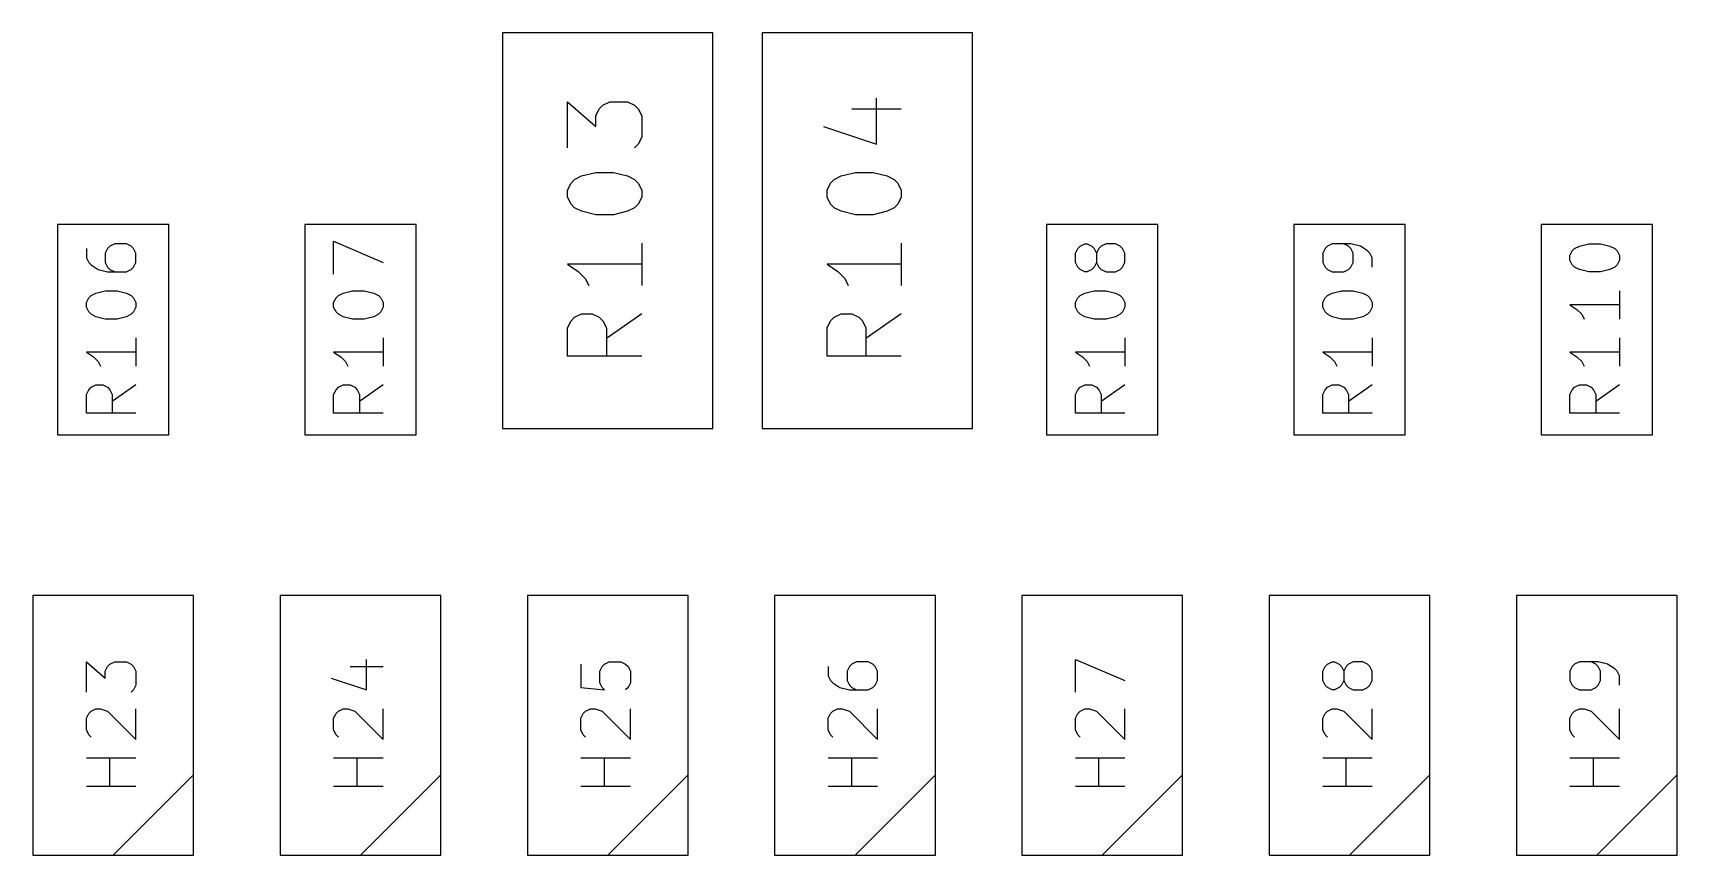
# Model space of a CAD drawing. Extents: x -4 to 236, y -200 to -70.
# Drawn here: x 148.45 to 161.75, y -172.65 to -166 of the extents above; entities that cross this region are included whole.
import ezdxf

# ---------------------------------------------------------------- set-up
doc = ezdxf.new("R2010")
doc.units = 0
doc.layers.add('BLACK', color=7, linetype='CONTINUOUS')

msp = doc.modelspace()

# ---------------------------------------------------------------- linework, layer by layer
at = {"layer": 'BLACK', "linetype": 'CONTINUOUS'}
for p, q in [((153.95, -166), (152.25, -166)), ((152.25, -166), (152.25, -169.2)), ((153.95, -169.2), (153.95, -166)), ((156.05, -166), (154.35, -166)), ((154.35, -166), (154.35, -169.2)), ((156.05, -169.2), (156.05, -166)), ((152.774451, -166.92857), (152.774451, -166.557142)), ((152.774451, -166.557142), (153.003022, -166.757142)), ((153.003022, -166.671427), (153.031594, -166.614285)), ((153.031594, -166.614285), (153.060165, -166.585713)), ((153.060165, -166.585713), (153.117308, -166.557142)), ((153.117308, -166.557142), (153.260165, -166.557142)), ((153.260165, -166.557142), (153.317308, -166.585713)), ((153.317308, -166.585713), (153.34588, -166.614285)), ((153.34588, -166.614285), (153.374451, -166.671427)), ((155.074451, -166.614285), (155.474451, -166.614285)), ((155.274451, -166.899999), (155.274451, -166.52857)), ((153.003022, -166.757142), (153.003022, -166.671427)), ((153.374451, -166.671427), (153.374451, -166.842856)), ((154.84588, -166.757142), (155.274451, -166.899999)), ((153.34588, -166.899999), (153.317308, -166.92857)), ((153.374451, -166.842856), (153.34588, -166.899999)), ((152.831594, -167.185714), (152.888737, -167.157142)), ((152.888737, -167.157142), (153.003022, -167.128571)), ((153.003022, -167.128571), (153.14588, -167.128571)), ((153.14588, -167.128571), (153.260165, -167.157142)), ((153.260165, -167.157142), (153.317308, -167.185714)), ((154.931594, -167.185714), (154.988737, -167.157142)), ((154.988737, -167.157142), (155.103022, -167.128571)), ((155.103022, -167.128571), (155.24588, -167.128571)), ((155.24588, -167.128571), (155.360165, -167.157142)), ((155.360165, -167.157142), (155.417308, -167.185714)), ((152.774451, -167.271428), (152.803022, -167.214285)), ((152.774451, -167.328571), (152.774451, -167.271428)), ((152.803022, -167.214285), (152.831594, -167.185714)), ((153.317308, -167.185714), (153.34588, -167.214285)), ((153.34588, -167.214285), (153.374451, -167.271428)), ((153.374451, -167.271428), (153.374451, -167.328571)), ((154.874451, -167.271428), (154.903022, -167.214285)), ((154.874451, -167.328571), (154.874451, -167.271428)), ((154.903022, -167.214285), (154.931594, -167.185714)), ((155.417308, -167.185714), (155.44588, -167.214285)), ((155.44588, -167.214285), (155.474451, -167.271428)), ((155.474451, -167.271428), (155.474451, -167.328571)), ((152.803022, -167.385714), (152.774451, -167.328571)), ((152.831594, -167.414285), (152.803022, -167.385714)), ((152.888737, -167.442856), (152.831594, -167.414285)), ((153.003022, -167.471428), (152.888737, -167.442856)), ((153.260165, -167.442856), (153.14588, -167.471428)), ((153.317308, -167.414285), (153.260165, -167.442856)), ((153.34588, -167.385714), (153.317308, -167.414285)), ((153.374451, -167.328571), (153.34588, -167.385714)), ((154.903022, -167.385714), (154.874451, -167.328571)), ((154.931594, -167.414285), (154.903022, -167.385714)), ((154.988737, -167.442856), (154.931594, -167.414285)), ((155.103022, -167.471428), (154.988737, -167.442856)), ((155.360165, -167.442856), (155.24588, -167.471428)), ((155.417308, -167.414285), (155.360165, -167.442856)), ((155.44588, -167.385714), (155.417308, -167.414285)), ((155.474451, -167.328571), (155.44588, -167.385714)), ((149.55, -167.55), (148.65, -167.55)), ((148.65, -167.55), (148.65, -169.25)), ((149.55, -169.25), (149.55, -167.55)), ((151.55, -167.55), (150.65, -167.55)), ((150.65, -167.55), (150.65, -169.25)), ((151.55, -169.25), (151.55, -167.55)), ((153.14588, -167.471428), (153.003022, -167.471428)), ((155.24588, -167.471428), (155.103022, -167.471428)), ((157.55, -167.55), (156.65, -167.55)), ((156.65, -167.55), (156.65, -169.25)), ((157.55, -169.25), (157.55, -167.55)), ((159.55, -167.55), (158.65, -167.55)), ((158.65, -167.55), (158.65, -169.25)), ((159.55, -169.25), (159.55, -167.55)), ((161.55, -167.55), (160.65, -167.55)), ((160.65, -167.55), (160.65, -169.25)), ((161.55, -169.25), (161.55, -167.55)), ((149.111539, -167.704762), (149.073443, -167.723809)), ((149.206777, -167.704762), (149.111539, -167.704762)), ((149.244872, -167.723809), (149.206777, -167.704762)), ((150.882967, -167.952381), (150.882967, -167.685714)), ((150.882967, -167.685714), (151.282967, -167.857143)), ((153.374451, -167.7), (153.374451, -168.042857)), ((155.474451, -167.7), (155.474451, -168.042857)), ((156.921062, -167.723809), (156.959158, -167.704762)), ((156.959158, -167.704762), (156.978205, -167.704762)), ((156.978205, -167.704762), (157.0163, -167.723809)), ((157.130586, -167.704762), (157.092491, -167.723809)), ((157.206777, -167.704762), (157.130586, -167.704762)), ((157.244872, -167.723809), (157.206777, -167.704762)), ((158.959158, -167.704762), (158.921062, -167.723809)), ((159.111539, -167.704762), (158.959158, -167.704762)), ((159.092491, -167.723809), (159.054396, -167.704762)), ((159.187729, -167.723809), (159.111539, -167.704762)), ((160.959158, -167.723809), (161.035348, -167.704762)), ((161.035348, -167.704762), (161.130586, -167.704762)), ((161.130586, -167.704762), (161.206777, -167.723809)), ((148.882967, -167.742857), (148.882967, -167.819047)), ((148.882967, -167.819047), (148.902015, -167.857143)), ((149.054396, -167.742857), (149.035348, -167.780952)), ((149.035348, -167.780952), (149.035348, -167.857143)), ((149.073443, -167.723809), (149.054396, -167.742857)), ((149.26392, -167.742857), (149.244872, -167.723809)), ((149.282967, -167.780952), (149.26392, -167.742857)), ((149.282967, -167.857143), (149.282967, -167.780952)), ((156.882967, -167.780952), (156.902015, -167.742857)), ((156.882967, -167.857143), (156.882967, -167.780952)), ((156.902015, -167.742857), (156.921062, -167.723809)), ((157.0163, -167.723809), (157.035348, -167.742857)), ((157.035348, -167.742857), (157.054396, -167.780952)), ((157.073443, -167.742857), (157.054396, -167.780952)), ((157.054396, -167.780952), (157.054396, -167.857143)), ((157.092491, -167.723809), (157.073443, -167.742857)), ((157.26392, -167.742857), (157.244872, -167.723809)), ((157.282967, -167.780952), (157.26392, -167.742857)), ((157.282967, -167.857143), (157.282967, -167.780952)), ((158.902015, -167.742857), (158.882967, -167.780952)), ((158.882967, -167.780952), (158.882967, -167.857143)), ((158.921062, -167.723809), (158.902015, -167.742857)), ((159.111539, -167.742857), (159.092491, -167.723809)), ((159.130586, -167.780952), (159.111539, -167.742857)), ((159.130586, -167.857143), (159.130586, -167.780952)), ((159.244872, -167.761904), (159.187729, -167.723809)), ((159.26392, -167.780952), (159.244872, -167.761904)), ((159.282967, -167.819047), (159.26392, -167.780952)), ((159.282967, -167.895238), (159.282967, -167.819047)), ((160.882967, -167.8), (160.902015, -167.761904)), ((160.882967, -167.838095), (160.882967, -167.8)), ((160.902015, -167.87619), (160.882967, -167.838095)), ((160.902015, -167.761904), (160.921062, -167.742857)), ((160.921062, -167.742857), (160.959158, -167.723809)), ((161.206777, -167.723809), (161.244872, -167.742857)), ((161.244872, -167.742857), (161.26392, -167.761904)), ((161.26392, -167.761904), (161.282967, -167.8)), ((161.282967, -167.838095), (161.26392, -167.87619)), ((161.282967, -167.8), (161.282967, -167.838095)), ((148.902015, -167.857143), (148.921062, -167.87619)), ((148.921062, -167.87619), (148.978205, -167.914285)), ((148.978205, -167.914285), (149.054396, -167.933333)), ((149.035348, -167.857143), (149.054396, -167.895238)), ((149.054396, -167.895238), (149.073443, -167.914285)), ((149.054396, -167.933333), (149.206777, -167.933333)), ((149.073443, -167.914285), (149.111539, -167.933333)), ((149.206777, -167.933333), (149.244872, -167.914285)), ((149.244872, -167.914285), (149.26392, -167.895238)), ((149.26392, -167.895238), (149.282967, -167.857143)), ((153.374451, -167.871428), (152.774451, -167.871428)), ((152.774451, -167.871428), (152.860165, -167.928571)), ((152.860165, -167.928571), (152.917308, -167.985714)), ((155.474451, -167.871428), (154.874451, -167.871428)), ((154.874451, -167.871428), (154.960165, -167.928571)), ((154.960165, -167.928571), (155.017308, -167.985714)), ((156.902015, -167.895238), (156.882967, -167.857143)), ((156.921062, -167.914285), (156.902015, -167.895238)), ((156.959158, -167.933333), (156.921062, -167.914285)), ((156.978205, -167.933333), (156.959158, -167.933333)), ((157.0163, -167.914285), (156.978205, -167.933333)), ((157.035348, -167.895238), (157.0163, -167.914285)), ((157.054396, -167.857143), (157.035348, -167.895238)), ((157.054396, -167.857143), (157.073443, -167.895238)), ((157.073443, -167.895238), (157.092491, -167.914285)), ((157.092491, -167.914285), (157.130586, -167.933333)), ((157.130586, -167.933333), (157.206777, -167.933333)), ((157.206777, -167.933333), (157.244872, -167.914285)), ((157.244872, -167.914285), (157.26392, -167.895238)), ((157.26392, -167.895238), (157.282967, -167.857143)), ((158.882967, -167.857143), (158.902015, -167.895238)), ((158.902015, -167.895238), (158.921062, -167.914285)), ((158.921062, -167.914285), (158.959158, -167.933333)), ((158.959158, -167.933333), (159.054396, -167.933333)), ((159.054396, -167.933333), (159.092491, -167.914285)), ((159.092491, -167.914285), (159.111539, -167.895238)), ((159.111539, -167.895238), (159.130586, -167.857143)), ((160.921062, -167.895238), (160.902015, -167.87619)), ((160.959158, -167.914285), (160.921062, -167.895238)), ((161.035348, -167.933333), (160.959158, -167.914285)), ((161.130586, -167.933333), (161.035348, -167.933333)), ((161.206777, -167.914285), (161.130586, -167.933333)), ((161.244872, -167.895238), (161.206777, -167.914285)), ((161.26392, -167.87619), (161.244872, -167.895238)), ((148.921062, -168.123809), (148.959158, -168.104761)), ((148.959158, -168.104761), (149.035348, -168.085714)), ((149.035348, -168.085714), (149.130586, -168.085714)), ((149.130586, -168.085714), (149.206777, -168.104761)), ((149.206777, -168.104761), (149.244872, -168.123809)), ((150.921062, -168.123809), (150.959158, -168.104761)), ((150.959158, -168.104761), (151.035348, -168.085714)), ((151.035348, -168.085714), (151.130586, -168.085714)), ((151.130586, -168.085714), (151.206777, -168.104761)), ((151.206777, -168.104761), (151.244872, -168.123809)), ((152.917308, -167.985714), (152.94588, -168.042857)), ((155.017308, -167.985714), (155.04588, -168.042857)), ((156.921062, -168.123809), (156.959158, -168.104761)), ((156.959158, -168.104761), (157.035348, -168.085714)), ((157.035348, -168.085714), (157.130586, -168.085714)), ((157.130586, -168.085714), (157.206777, -168.104761)), ((157.206777, -168.104761), (157.244872, -168.123809)), ((158.921062, -168.123809), (158.959158, -168.104761)), ((158.959158, -168.104761), (159.035348, -168.085714)), ((159.035348, -168.085714), (159.130586, -168.085714)), ((159.130586, -168.085714), (159.206777, -168.104761)), ((159.206777, -168.104761), (159.244872, -168.123809)), ((161.282967, -168.085714), (161.282967, -168.314285)), ((148.882967, -168.180952), (148.902015, -168.142856)), ((148.882967, -168.219047), (148.882967, -168.180952)), ((148.902015, -168.257142), (148.882967, -168.219047)), ((148.902015, -168.142856), (148.921062, -168.123809)), ((149.244872, -168.123809), (149.26392, -168.142856)), ((149.26392, -168.142856), (149.282967, -168.180952)), ((149.282967, -168.219047), (149.26392, -168.257142)), ((149.282967, -168.180952), (149.282967, -168.219047)), ((150.882967, -168.180952), (150.902015, -168.142856)), ((150.882967, -168.219047), (150.882967, -168.180952)), ((150.902015, -168.257142), (150.882967, -168.219047)), ((150.902015, -168.142856), (150.921062, -168.123809)), ((151.244872, -168.123809), (151.26392, -168.142856)), ((151.26392, -168.142856), (151.282967, -168.180952)), ((151.282967, -168.219047), (151.26392, -168.257142)), ((151.282967, -168.180952), (151.282967, -168.219047)), ((156.882967, -168.180952), (156.902015, -168.142856)), ((156.882967, -168.219047), (156.882967, -168.180952)), ((156.902015, -168.257142), (156.882967, -168.219047)), ((156.902015, -168.142856), (156.921062, -168.123809)), ((157.244872, -168.123809), (157.26392, -168.142856)), ((157.26392, -168.142856), (157.282967, -168.180952)), ((157.282967, -168.219047), (157.26392, -168.257142)), ((157.282967, -168.180952), (157.282967, -168.219047)), ((158.882967, -168.180952), (158.902015, -168.142856)), ((158.882967, -168.219047), (158.882967, -168.180952)), ((158.902015, -168.257142), (158.882967, -168.219047)), ((158.902015, -168.142856), (158.921062, -168.123809)), ((159.244872, -168.123809), (159.26392, -168.142856)), ((159.26392, -168.142856), (159.282967, -168.180952)), ((159.282967, -168.219047), (159.26392, -168.257142)), ((159.282967, -168.180952), (159.282967, -168.219047)), ((161.282967, -168.199999), (160.882967, -168.199999)), ((160.882967, -168.199999), (160.94011, -168.238095)), ((160.94011, -168.238095), (160.978205, -168.27619)), ((148.921062, -168.27619), (148.902015, -168.257142)), ((148.959158, -168.295237), (148.921062, -168.27619)), ((149.035348, -168.314285), (148.959158, -168.295237)), ((149.130586, -168.314285), (149.035348, -168.314285)), ((149.206777, -168.295237), (149.130586, -168.314285)), ((149.244872, -168.27619), (149.206777, -168.295237)), ((149.26392, -168.257142), (149.244872, -168.27619)), ((150.921062, -168.27619), (150.902015, -168.257142)), ((150.959158, -168.295237), (150.921062, -168.27619)), ((151.035348, -168.314285), (150.959158, -168.295237)), ((151.130586, -168.314285), (151.035348, -168.314285)), ((151.206777, -168.295237), (151.130586, -168.314285)), ((151.244872, -168.27619), (151.206777, -168.295237)), ((151.26392, -168.257142), (151.244872, -168.27619)), ((152.774451, -168.385714), (152.803022, -168.328571)), ((152.803022, -168.328571), (152.831594, -168.3)), ((152.831594, -168.3), (152.888737, -168.271428)), ((152.888737, -168.271428), (152.974451, -168.271428)), ((152.974451, -168.271428), (153.031594, -168.3)), ((153.031594, -168.3), (153.060165, -168.328571)), ((153.060165, -168.328571), (153.088737, -168.385714)), ((153.374451, -168.271428), (153.088737, -168.471428)), ((154.874451, -168.385714), (154.903022, -168.328571)), ((154.903022, -168.328571), (154.931594, -168.3)), ((154.931594, -168.3), (154.988737, -168.271428)), ((154.988737, -168.271428), (155.074451, -168.271428)), ((155.074451, -168.271428), (155.131594, -168.3)), ((155.131594, -168.3), (155.160165, -168.328571)), ((155.160165, -168.328571), (155.188737, -168.385714)), ((155.474451, -168.271428), (155.188737, -168.471428)), ((156.921062, -168.27619), (156.902015, -168.257142)), ((156.959158, -168.295237), (156.921062, -168.27619)), ((157.035348, -168.314285), (156.959158, -168.295237)), ((157.130586, -168.314285), (157.035348, -168.314285)), ((157.206777, -168.295237), (157.130586, -168.314285)), ((157.244872, -168.27619), (157.206777, -168.295237)), ((157.26392, -168.257142), (157.244872, -168.27619)), ((158.921062, -168.27619), (158.902015, -168.257142)), ((158.959158, -168.295237), (158.921062, -168.27619)), ((159.035348, -168.314285), (158.959158, -168.295237)), ((159.130586, -168.314285), (159.035348, -168.314285)), ((159.206777, -168.295237), (159.130586, -168.314285)), ((159.244872, -168.27619), (159.206777, -168.295237)), ((159.26392, -168.257142), (159.244872, -168.27619)), ((160.978205, -168.27619), (160.997253, -168.314285)), ((149.282967, -168.466666), (149.282967, -168.695237)), ((151.282967, -168.466666), (151.282967, -168.695237)), ((152.774451, -168.614285), (152.774451, -168.385714)), ((153.088737, -168.385714), (153.088737, -168.614285)), ((154.874451, -168.614285), (154.874451, -168.385714)), ((155.188737, -168.385714), (155.188737, -168.614285)), ((157.282967, -168.466666), (157.282967, -168.695237)), ((159.282967, -168.466666), (159.282967, -168.695237)), ((161.282967, -168.466666), (161.282967, -168.695237)), ((149.282967, -168.580951), (148.882967, -168.580951)), ((148.882967, -168.580951), (148.94011, -168.619047)), ((148.94011, -168.619047), (148.978205, -168.657142)), ((151.282967, -168.580951), (150.882967, -168.580951)), ((150.882967, -168.580951), (150.94011, -168.619047)), ((150.94011, -168.619047), (150.978205, -168.657142)), ((153.374451, -168.614285), (152.774451, -168.614285)), ((155.474451, -168.614285), (154.874451, -168.614285)), ((157.282967, -168.580951), (156.882967, -168.580951)), ((156.882967, -168.580951), (156.94011, -168.619047)), ((156.94011, -168.619047), (156.978205, -168.657142)), ((159.282967, -168.580951), (158.882967, -168.580951)), ((158.882967, -168.580951), (158.94011, -168.619047)), ((158.94011, -168.619047), (158.978205, -168.657142)), ((161.282967, -168.580951), (160.882967, -168.580951)), ((160.882967, -168.580951), (160.94011, -168.619047)), ((160.94011, -168.619047), (160.978205, -168.657142)), ((148.978205, -168.657142), (148.997253, -168.695237)), ((150.978205, -168.657142), (150.997253, -168.695237)), ((156.978205, -168.657142), (156.997253, -168.695237)), ((158.978205, -168.657142), (158.997253, -168.695237)), ((160.978205, -168.657142), (160.997253, -168.695237)), ((148.882967, -168.923808), (148.902015, -168.885713)), ((148.902015, -168.885713), (148.921062, -168.866666)), ((148.921062, -168.866666), (148.959158, -168.847618)), ((148.959158, -168.847618), (149.0163, -168.847618)), ((149.0163, -168.847618), (149.054396, -168.866666)), ((149.054396, -168.866666), (149.073443, -168.885713)), ((149.073443, -168.885713), (149.092491, -168.923808)), ((149.282967, -168.847618), (149.092491, -168.980951)), ((150.882967, -168.923808), (150.902015, -168.885713)), ((150.902015, -168.885713), (150.921062, -168.866666)), ((150.921062, -168.866666), (150.959158, -168.847618)), ((150.959158, -168.847618), (151.0163, -168.847618)), ((151.0163, -168.847618), (151.054396, -168.866666)), ((151.054396, -168.866666), (151.073443, -168.885713)), ((151.073443, -168.885713), (151.092491, -168.923808)), ((151.282967, -168.847618), (151.092491, -168.980951)), ((156.882967, -168.923808), (156.902015, -168.885713)), ((156.902015, -168.885713), (156.921062, -168.866666)), ((156.921062, -168.866666), (156.959158, -168.847618)), ((156.959158, -168.847618), (157.0163, -168.847618)), ((157.0163, -168.847618), (157.054396, -168.866666)), ((157.054396, -168.866666), (157.073443, -168.885713)), ((157.073443, -168.885713), (157.092491, -168.923808)), ((157.282967, -168.847618), (157.092491, -168.980951)), ((158.882967, -168.923808), (158.902015, -168.885713)), ((158.902015, -168.885713), (158.921062, -168.866666)), ((158.921062, -168.866666), (158.959158, -168.847618)), ((158.959158, -168.847618), (159.0163, -168.847618)), ((159.0163, -168.847618), (159.054396, -168.866666)), ((159.054396, -168.866666), (159.073443, -168.885713)), ((159.073443, -168.885713), (159.092491, -168.923808)), ((159.282967, -168.847618), (159.092491, -168.980951)), ((160.882967, -168.923808), (160.902015, -168.885713)), ((160.902015, -168.885713), (160.921062, -168.866666)), ((160.921062, -168.866666), (160.959158, -168.847618)), ((160.959158, -168.847618), (161.0163, -168.847618)), ((161.0163, -168.847618), (161.054396, -168.866666)), ((161.054396, -168.866666), (161.073443, -168.885713)), ((161.073443, -168.885713), (161.092491, -168.923808)), ((161.282967, -168.847618), (161.092491, -168.980951)), ((148.882967, -169.076189), (148.882967, -168.923808)), ((149.092491, -168.923808), (149.092491, -169.076189)), ((150.882967, -169.076189), (150.882967, -168.923808)), ((151.092491, -168.923808), (151.092491, -169.076189)), ((156.882967, -169.076189), (156.882967, -168.923808)), ((157.092491, -168.923808), (157.092491, -169.076189)), ((158.882967, -169.076189), (158.882967, -168.923808)), ((159.092491, -168.923808), (159.092491, -169.076189)), ((160.882967, -169.076189), (160.882967, -168.923808)), ((161.092491, -168.923808), (161.092491, -169.076189)), ((149.282967, -169.076189), (148.882967, -169.076189)), ((151.282967, -169.076189), (150.882967, -169.076189)), ((157.282967, -169.076189), (156.882967, -169.076189)), ((159.282967, -169.076189), (158.882967, -169.076189)), ((161.282967, -169.076189), (160.882967, -169.076189)), ((148.65, -169.25), (149.55, -169.25)), ((150.65, -169.25), (151.55, -169.25)), ((152.25, -169.2), (153.95, -169.2)), ((154.35, -169.2), (156.05, -169.2)), ((156.65, -169.25), (157.55, -169.25)), ((158.65, -169.25), (159.55, -169.25)), ((160.65, -169.25), (161.55, -169.25)), ((149.75, -170.55), (148.45, -170.55)), ((148.45, -170.55), (148.45, -172.65)), ((149.75, -172.65), (149.75, -170.55)), ((151.75, -170.55), (150.45, -170.55)), ((150.45, -170.55), (150.45, -172.65)), ((151.75, -172.65), (151.75, -170.55)), ((153.75, -170.55), (152.45, -170.55)), ((152.45, -170.55), (152.45, -172.65)), ((153.75, -172.65), (153.75, -170.55)), ((155.75, -170.55), (154.45, -170.55)), ((154.45, -170.55), (154.45, -172.65)), ((155.75, -172.65), (155.75, -170.55)), ((157.75, -170.55), (156.45, -170.55)), ((156.45, -170.55), (156.45, -172.65)), ((157.75, -172.65), (157.75, -170.55)), ((159.75, -170.55), (158.45, -170.55)), ((158.45, -170.55), (158.45, -172.65)), ((159.75, -172.65), (159.75, -170.55)), ((161.75, -170.55), (160.45, -170.55)), ((160.45, -170.55), (160.45, -172.65)), ((161.75, -172.65), (161.75, -170.55)), ((148.882967, -171.333333), (148.882967, -171.085714)), ((148.882967, -171.085714), (149.035348, -171.219047)), ((149.035348, -171.161904), (149.054396, -171.123809)), ((149.035348, -171.219047), (149.035348, -171.161904)), ((149.054396, -171.123809), (149.073443, -171.104761)), ((149.073443, -171.104761), (149.111539, -171.085714)), ((149.111539, -171.085714), (149.206777, -171.085714)), ((149.206777, -171.085714), (149.244872, -171.104761)), ((149.244872, -171.104761), (149.26392, -171.123809)), ((149.26392, -171.123809), (149.282967, -171.161904)), ((149.282967, -171.161904), (149.282967, -171.27619)), ((151.0163, -171.123809), (151.282967, -171.123809)), ((151.149634, -171.314285), (151.149634, -171.066666)), ((152.882967, -171.104761), (152.882967, -171.295237)), ((153.035348, -171.161904), (153.054396, -171.123809)), ((153.035348, -171.257142), (153.035348, -171.161904)), ((153.054396, -171.123809), (153.073443, -171.104761)), ((153.073443, -171.104761), (153.111539, -171.085714)), ((153.111539, -171.085714), (153.206777, -171.085714)), ((153.206777, -171.085714), (153.244872, -171.104761)), ((153.244872, -171.104761), (153.26392, -171.123809)), ((153.26392, -171.123809), (153.282967, -171.161904)), ((153.282967, -171.161904), (153.282967, -171.257142)), ((154.882967, -171.123809), (154.882967, -171.199999)), ((155.054396, -171.123809), (155.035348, -171.161904)), ((155.035348, -171.161904), (155.035348, -171.238095)), ((155.073443, -171.104761), (155.054396, -171.123809)), ((155.111539, -171.085714), (155.073443, -171.104761)), ((155.206777, -171.085714), (155.111539, -171.085714)), ((155.244872, -171.104761), (155.206777, -171.085714)), ((155.26392, -171.123809), (155.244872, -171.104761)), ((155.282967, -171.161904), (155.26392, -171.123809)), ((155.282967, -171.238095), (155.282967, -171.161904)), ((156.882967, -171.333333), (156.882967, -171.066666)), ((156.882967, -171.066666), (157.282967, -171.238095)), ((158.882967, -171.161904), (158.902015, -171.123809)), ((158.882967, -171.238095), (158.882967, -171.161904)), ((158.902015, -171.123809), (158.921062, -171.104761)), ((158.921062, -171.104761), (158.959158, -171.085714)), ((158.959158, -171.085714), (158.978205, -171.085714)), ((158.978205, -171.085714), (159.0163, -171.104761)), ((159.0163, -171.104761), (159.035348, -171.123809)), ((159.035348, -171.123809), (159.054396, -171.161904)), ((159.073443, -171.123809), (159.054396, -171.161904)), ((159.054396, -171.161904), (159.054396, -171.238095)), ((159.092491, -171.104761), (159.073443, -171.123809)), ((159.130586, -171.085714), (159.092491, -171.104761)), ((159.206777, -171.085714), (159.130586, -171.085714)), ((159.244872, -171.104761), (159.206777, -171.085714)), ((159.26392, -171.123809), (159.244872, -171.104761)), ((159.282967, -171.161904), (159.26392, -171.123809)), ((159.282967, -171.238095), (159.282967, -171.161904)), ((160.902015, -171.123809), (160.882967, -171.161904)), ((160.882967, -171.161904), (160.882967, -171.238095)), ((160.921062, -171.104761), (160.902015, -171.123809)), ((160.959158, -171.085714), (160.921062, -171.104761)), ((161.111539, -171.085714), (160.959158, -171.085714)), ((161.092491, -171.104761), (161.054396, -171.085714)), ((161.111539, -171.123809), (161.092491, -171.104761)), ((161.187729, -171.104761), (161.111539, -171.085714)), ((161.130586, -171.161904), (161.111539, -171.123809)), ((161.130586, -171.238095), (161.130586, -171.161904)), ((161.244872, -171.142856), (161.187729, -171.104761)), ((161.26392, -171.161904), (161.244872, -171.142856)), ((161.282967, -171.199999), (161.26392, -171.161904)), ((149.282967, -171.27619), (149.26392, -171.314285)), ((150.86392, -171.219047), (151.149634, -171.314285)), ((152.882967, -171.295237), (153.073443, -171.314285)), ((153.054396, -171.295237), (153.035348, -171.257142)), ((153.073443, -171.314285), (153.054396, -171.295237)), ((153.26392, -171.295237), (153.244872, -171.314285)), ((153.282967, -171.257142), (153.26392, -171.295237)), ((154.882967, -171.199999), (154.902015, -171.238095)), ((154.902015, -171.238095), (154.921062, -171.257142)), ((154.921062, -171.257142), (154.978205, -171.295237)), ((154.978205, -171.295237), (155.054396, -171.314285)), ((155.035348, -171.238095), (155.054396, -171.27619)), ((155.054396, -171.27619), (155.073443, -171.295237)), ((155.073443, -171.295237), (155.111539, -171.314285)), ((155.206777, -171.314285), (155.244872, -171.295237)), ((155.244872, -171.295237), (155.26392, -171.27619)), ((155.26392, -171.27619), (155.282967, -171.238095)), ((158.902015, -171.27619), (158.882967, -171.238095)), ((158.921062, -171.295237), (158.902015, -171.27619)), ((158.959158, -171.314285), (158.921062, -171.295237)), ((159.0163, -171.295237), (158.978205, -171.314285)), ((159.035348, -171.27619), (159.0163, -171.295237)), ((159.054396, -171.238095), (159.035348, -171.27619)), ((159.054396, -171.238095), (159.073443, -171.27619)), ((159.073443, -171.27619), (159.092491, -171.295237)), ((159.092491, -171.295237), (159.130586, -171.314285)), ((159.206777, -171.314285), (159.244872, -171.295237)), ((159.244872, -171.295237), (159.26392, -171.27619)), ((159.26392, -171.27619), (159.282967, -171.238095)), ((160.882967, -171.238095), (160.902015, -171.27619)), ((160.902015, -171.27619), (160.921062, -171.295237)), ((160.921062, -171.295237), (160.959158, -171.314285)), ((161.054396, -171.314285), (161.092491, -171.295237)), ((161.092491, -171.295237), (161.111539, -171.27619)), ((161.111539, -171.27619), (161.130586, -171.238095)), ((161.282967, -171.27619), (161.282967, -171.199999)), ((149.26392, -171.314285), (149.244872, -171.333333)), ((155.054396, -171.314285), (155.206777, -171.314285)), ((158.978205, -171.314285), (158.959158, -171.314285)), ((159.130586, -171.314285), (159.206777, -171.314285)), ((160.959158, -171.314285), (161.054396, -171.314285)), ((148.882967, -171.542856), (148.902015, -171.504761)), ((148.882967, -171.638094), (148.882967, -171.542856)), ((148.902015, -171.504761), (148.921062, -171.485713)), ((148.921062, -171.485713), (148.959158, -171.466666)), ((148.959158, -171.466666), (148.997253, -171.466666)), ((148.997253, -171.466666), (149.054396, -171.485713)), ((149.054396, -171.485713), (149.282967, -171.714285)), ((149.282967, -171.714285), (149.282967, -171.466666)), ((150.882967, -171.542856), (150.902015, -171.504761)), ((150.882967, -171.638094), (150.882967, -171.542856)), ((150.902015, -171.504761), (150.921062, -171.485713)), ((150.921062, -171.485713), (150.959158, -171.466666)), ((150.959158, -171.466666), (150.997253, -171.466666)), ((150.997253, -171.466666), (151.054396, -171.485713)), ((151.054396, -171.485713), (151.282967, -171.714285)), ((151.282967, -171.714285), (151.282967, -171.466666)), ((152.882967, -171.542856), (152.902015, -171.504761)), ((152.882967, -171.638094), (152.882967, -171.542856)), ((152.902015, -171.504761), (152.921062, -171.485713)), ((152.921062, -171.485713), (152.959158, -171.466666)), ((152.959158, -171.466666), (152.997253, -171.466666)), ((152.997253, -171.466666), (153.054396, -171.485713)), ((153.054396, -171.485713), (153.282967, -171.714285)), ((153.282967, -171.714285), (153.282967, -171.466666)), ((154.882967, -171.542856), (154.902015, -171.504761)), ((154.882967, -171.638094), (154.882967, -171.542856)), ((154.902015, -171.504761), (154.921062, -171.485713)), ((154.921062, -171.485713), (154.959158, -171.466666)), ((154.959158, -171.466666), (154.997253, -171.466666)), ((154.997253, -171.466666), (155.054396, -171.485713)), ((155.054396, -171.485713), (155.282967, -171.714285)), ((155.282967, -171.714285), (155.282967, -171.466666)), ((156.882967, -171.542856), (156.902015, -171.504761)), ((156.882967, -171.638094), (156.882967, -171.542856)), ((156.902015, -171.504761), (156.921062, -171.485713)), ((156.921062, -171.485713), (156.959158, -171.466666)), ((156.959158, -171.466666), (156.997253, -171.466666)), ((156.997253, -171.466666), (157.054396, -171.485713)), ((157.054396, -171.485713), (157.282967, -171.714285)), ((157.282967, -171.714285), (157.282967, -171.466666)), ((158.882967, -171.542856), (158.902015, -171.504761)), ((158.882967, -171.638094), (158.882967, -171.542856)), ((158.902015, -171.504761), (158.921062, -171.485713)), ((158.921062, -171.485713), (158.959158, -171.466666)), ((158.959158, -171.466666), (158.997253, -171.466666)), ((158.997253, -171.466666), (159.054396, -171.485713)), ((159.054396, -171.485713), (159.282967, -171.714285)), ((159.282967, -171.714285), (159.282967, -171.466666)), ((160.882967, -171.542856), (160.902015, -171.504761)), ((160.882967, -171.638094), (160.882967, -171.542856)), ((160.902015, -171.504761), (160.921062, -171.485713)), ((160.921062, -171.485713), (160.959158, -171.466666)), ((160.959158, -171.466666), (160.997253, -171.466666)), ((160.997253, -171.466666), (161.054396, -171.485713)), ((161.054396, -171.485713), (161.282967, -171.714285)), ((161.282967, -171.714285), (161.282967, -171.466666)), ((148.902015, -171.676189), (148.882967, -171.638094)), ((148.921062, -171.695237), (148.902015, -171.676189)), ((150.902015, -171.676189), (150.882967, -171.638094)), ((150.921062, -171.695237), (150.902015, -171.676189)), ((152.902015, -171.676189), (152.882967, -171.638094)), ((152.921062, -171.695237), (152.902015, -171.676189)), ((154.902015, -171.676189), (154.882967, -171.638094)), ((154.921062, -171.695237), (154.902015, -171.676189)), ((156.902015, -171.676189), (156.882967, -171.638094)), ((156.921062, -171.695237), (156.902015, -171.676189)), ((158.902015, -171.676189), (158.882967, -171.638094)), ((158.921062, -171.695237), (158.902015, -171.676189)), ((160.902015, -171.676189), (160.882967, -171.638094)), ((160.921062, -171.695237), (160.902015, -171.676189)), ((149.282967, -171.866666), (148.882967, -171.866666)), ((149.073443, -172.095237), (149.073443, -171.866666)), ((151.282967, -171.866666), (150.882967, -171.866666)), ((151.073443, -172.095237), (151.073443, -171.866666)), ((153.282967, -171.866666), (152.882967, -171.866666)), ((153.073443, -172.095237), (153.073443, -171.866666)), ((155.282967, -171.866666), (154.882967, -171.866666)), ((155.073443, -172.095237), (155.073443, -171.866666)), ((157.282967, -171.866666), (156.882967, -171.866666)), ((157.073443, -172.095237), (157.073443, -171.866666)), ((159.282967, -171.866666), (158.882967, -171.866666)), ((159.073443, -172.095237), (159.073443, -171.866666)), ((161.282967, -171.866666), (160.882967, -171.866666)), ((161.073443, -172.095237), (161.073443, -171.866666)), ((149.282967, -172.095237), (148.882967, -172.095237)), ((149.1, -172.65), (149.75, -172)), ((151.282967, -172.095237), (150.882967, -172.095237)), ((151.1, -172.65), (151.75, -172)), ((153.282967, -172.095237), (152.882967, -172.095237)), ((153.1, -172.65), (153.75, -172)), ((155.282967, -172.095237), (154.882967, -172.095237)), ((155.1, -172.65), (155.75, -172)), ((157.282967, -172.095237), (156.882967, -172.095237)), ((157.1, -172.65), (157.75, -172)), ((159.282967, -172.095237), (158.882967, -172.095237)), ((159.1, -172.65), (159.75, -172)), ((161.282967, -172.095237), (160.882967, -172.095237)), ((161.1, -172.65), (161.75, -172)), ((148.45, -172.65), (149.75, -172.65)), ((150.45, -172.65), (151.75, -172.65)), ((152.45, -172.65), (153.75, -172.65)), ((154.45, -172.65), (155.75, -172.65)), ((156.45, -172.65), (157.75, -172.65)), ((158.45, -172.65), (159.75, -172.65)), ((160.45, -172.65), (161.75, -172.65))]:
    msp.add_line(p, q, dxfattribs=at)

doc.saveas('drawing.dxf')
